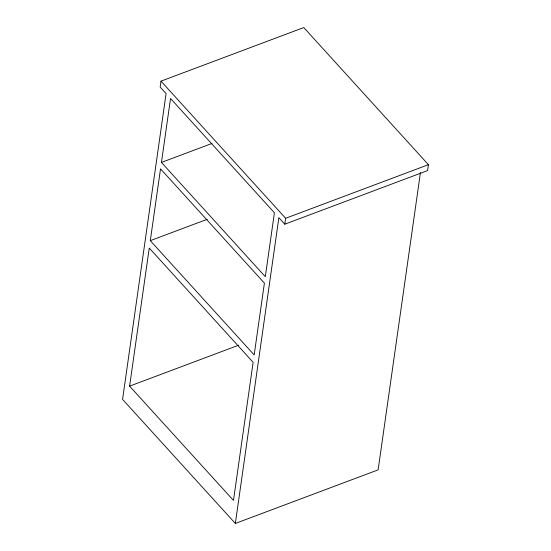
<?xml version="1.0" encoding="UTF-8"?>
<svg xmlns="http://www.w3.org/2000/svg" width="551" height="551" viewBox="0 0 551 551"><rect width="100%" height="100%" fill="white"/><g stroke="black" fill="none" stroke-linecap="round" stroke-linejoin="round"><path stroke-width="0.83" d="M235.346 523.45L278.868 217.666L284.798 224.202L427.59 170.596L428.43 164.68L303.78 27.55L160.995 81.149L160.155 87.072L166.092 93.601L122.57 399.379L235.346 523.45L378.131 469.851L420.441 172.587M129.602 386.134L149.259 248.04L253.129 362.317L233.479 500.411L129.602 386.134L238.7 345.181M150.306 240.656L160.527 168.847L264.404 283.118L254.183 354.934L150.306 240.656L207.266 219.277M161.443 162.428L170.541 98.498L274.412 212.769L265.313 276.705L161.443 162.428L211.977 143.46M284.798 224.202L285.645 218.279L160.995 81.149M285.645 218.279L428.43 164.68"/></g></svg>
